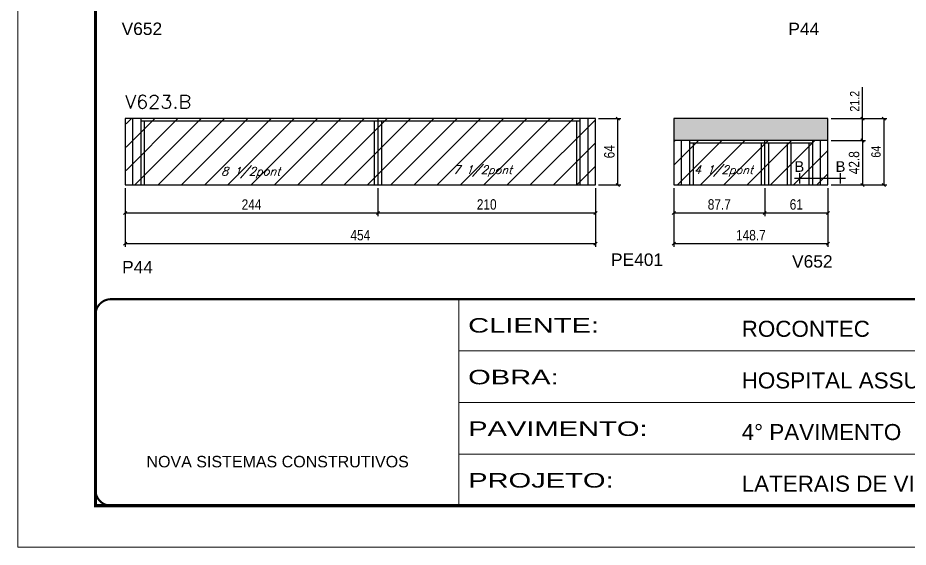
# Model space of a CAD drawing. Extents: x -20960 to -5926, y -2106 to 21915.
# Drawn here: x -9023 to -8164, y 13974 to 14485 of the extents above; entities that cross this region are included whole.
import ezdxf
from ezdxf.enums import TextEntityAlignment as Align

# ---------------------------------------------------------------- set-up
doc = ezdxf.new("R2010")
doc.units = 0
doc.linetypes.add('CONTINUO', pattern=[0])
doc.linetypes.add('DASHED', pattern=[0.75, 0.5, -0.25])
doc.layers.add('00 - FELIPE', color=2, linetype='Continuous', plot=False)
for name, color, linetype in [('5', 5, 'Continuous'), ('COTA', 241, 'Continuous'), ('detalhes', 4, 'Continuous'), ('Painéis', 200, 'Continuous'), ('Reaproveitamento', 251, 'Continuous'), ('SARR_2.2x7', 40, 'Continuous'), ('SARR_3.5x7', 81, 'Continuous'), ('texto', 7, 'Continuous')]:
    doc.layers.add(name, color=color, linetype=linetype)
for name, color, linetype, lineweight in [('Folhas', 255, 'Continuous', 9), ('SARRAFO DE PRESSAO', 251, 'DASHED', 9), ('Texto Seção', 7, 'Continuous', 15)]:
    doc.layers.add(name, color=color, linetype=linetype, lineweight=lineweight)
doc.styles.add('ARIAL', font='arial.ttf')
doc.styles.add('COTA TECNICA', font='techl___.ttf', dxfattribs={"height": 10})
doc.styles.add('COTA TECNICA-50', font='techl___.ttf', dxfattribs={"height": 9})
doc.styles.add('REGUA-120', font='ROMANS.shx', dxfattribs={"height": 15})
doc.styles.add('Romans', font='romans.shx')
doc.styles.get("Standard").update_dxf_attribs({"font": 'arial.ttf'})
doc.styles.add('Tecnologia', font='')
doc.styles.get('Tecnologia').set_extended_font_data('Forgotten Futurist')
doc.dimstyles.new('COTA PAINEL-50', dxfattribs={"dimtxt": 9, "dimasz": 3, "dimexe": 3, "dimexo": 3, "dimgap": 3, "dimtad": 1, "dimdec": 1, "dimzin": 12, "dimdsep": 46, "dimtxsty": 'COTA TECNICA-50', "dimblk1": 'OBLIQUE', "dimblk2": 'OBLIQUE', "dimsah": 1, "dimcen": 0.9, "dimclrd": 4, "dimclre": 4, "dimclrt": 240, "dimadec": 1, "dimazin": 3, "dimtfac": 1, "dimtdec": 1, "dimtmove": 0, "dimatfit": 3, "dimfxl": 1, "dimtolj": 1, "dimtzin": 12, "dimarcsym": 0})
doc.dimstyles.new('PAINEL', dxfattribs={"dimtxt": 10, "dimasz": 3, "dimexe": 3, "dimexo": 3, "dimgap": 3, "dimtad": 1, "dimdec": 1, "dimzin": 12, "dimdsep": 46, "dimtxsty": 'COTA TECNICA', "dimblk1": 'OBLIQUE', "dimblk2": 'OBLIQUE', "dimsah": 1, "dimcen": 0.9, "dimclrd": 4, "dimclre": 4, "dimclrt": 240, "dimadec": 1, "dimazin": 3, "dimtfac": 1, "dimtdec": 1, "dimtmove": 0, "dimatfit": 3, "dimfxl": 1, "dimtolj": 1, "dimtzin": 12, "dimarcsym": 0})

# ---------------------------------------------------------------- blocks, each defined once
blk = doc.blocks.new('9999999999')
at = {"color": 30, "linetype": 'CONTINUO'}
for p, q in [((98564.56, 34230.21), (98564.56, 34429.45)), ((98564.56, 34379.64), (99583.98, 34379.64)), ((98564.56, 34329.83), (99487.98, 34329.83)), ((98564.56, 34280.02), (99487.98, 34280.02))]:
    blk.add_line(p, q, dxfattribs=at)
at = {"color": 30, "linetype": 'CONTINUO', "const_width": 2}
blk.add_lwpolyline([(99583.98, 34230.21), (99583.98, 34414.45, 0.414214), (99568.98, 34429.45), (98228.98, 34429.45, 0.414214), (98213.98, 34414.45), (98213.98, 34245.21, 0.414214), (98228.98, 34230.21), (99583.98, 34230.21)], format="xyb", dxfattribs=at)
at = {"layer": 'Folhas'}
blk.add_lwpolyline([(98138.98, 34190.21), (99623.98, 34190.21), (99623.98, 35240.21), (98138.98, 35240.21)], close=True, dxfattribs=at)
at = {"layer": 'Folhas', "color": 30, "const_width": 3}
blk.add_lwpolyline([(98213.98, 34230.21), (99583.98, 34230.21), (99583.98, 35200.21), (98213.98, 35200.21)], close=True, dxfattribs=at)
at = {"color": 7, "linetype": 'Continuous', "ltscale": 5, "style": 'ARIAL'}
for s, height, p in [('ROCONTEC', 15.483, (98837.68, 34393.13)), ('HOSPITAL ASSUNÇÃO', 15.4829, (98837.68, 34343.32)), ('4° PAVIMENTO', 15.4829, (98837.68, 34293.51)), ('NOVA SISTEMAS CONSTRUTIVOS', 11.0592, (98263.19, 34267.21)), ('LATERAIS DE VIGAS', 15.4829, (98837.68, 34243.7))]:
    blk.add_text(s, height=height, dxfattribs=at).set_placement(p)
at = {"layer": 'Folhas', "color": 7, "style": 'Tecnologia', "width": 1.5}
for s, p in [('CLIENTE:', (98573.65, 34397.17)), ('OBRA:', (98573.65, 34347.31)), ('PAVIMENTO:', (98573.65, 34297.5)), ('PROJETO:', (98573.65, 34247.69))]:
    blk.add_text(s, height=14, dxfattribs=at).set_placement(p)
blk = doc.blocks.new('_Oblique')
at = {"color": 0, "linetype": 'ByBlock', "lineweight": -2}
blk.add_line((-0.5, -0.5), (0.5, 0.5), dxfattribs=at)
blk = doc.blocks.new('*D870')
at = {"layer": 'COTA', "color": 4, "lineweight": -2, "ltscale": 25, "transparency": 16777216}
for p, q in [((-8919.89, 14320.4), (-8919.89, 14293.39)), ((-8675.89, 14320.4), (-8675.89, 14293.39)), ((-8919.89, 14296.39), (-8675.89, 14296.39))]:
    blk.add_line(p, q, dxfattribs=at)
at = {"layer": 'Defpoints', "color": 0, "ltscale": 25, "transparency": 16777216}
for p in [(-8919.89, 14323.4), (-8675.89, 14323.4), (-8675.89, 14296.39)]:
    blk.add_point(p, dxfattribs=at)
at = {"layer": 'COTA', "color": 4, "lineweight": -2, "ltscale": 25, "transparency": 16777216, "xscale": 3, "yscale": 3, "zscale": 3, "rotation": 180}
blk.add_blockref('_Oblique', (-8919.89, 14296.39), dxfattribs=at)
at = {"layer": 'COTA', "color": 4, "lineweight": -2, "ltscale": 25, "transparency": 16777216, "xscale": 3, "yscale": 3, "zscale": 3}
blk.add_blockref('_Oblique', (-8675.89, 14296.39), dxfattribs=at)
at = {"layer": 'COTA', "color": 240, "ltscale": 25, "transparency": 16777216, "insert": (-8797.89, 14304.46), "char_height": 10, "attachment_point": 5, "style": 'COTA TECNICA'}
blk.add_mtext('\\A1;244', dxfattribs=at)
blk = doc.blocks.new('*D882')
at = {"layer": 'COTA', "color": 4, "lineweight": -2, "ltscale": 25, "transparency": 16777216}
for p, q in [((-8675.89, 14320.4), (-8675.89, 14293.39)), ((-8465.89, 14320.4), (-8465.89, 14293.39)), ((-8675.89, 14296.39), (-8465.89, 14296.39))]:
    blk.add_line(p, q, dxfattribs=at)
at = {"layer": 'Defpoints', "color": 0, "ltscale": 25, "transparency": 16777216}
for p in [(-8675.89, 14323.4), (-8465.89, 14323.4), (-8465.89, 14296.39)]:
    blk.add_point(p, dxfattribs=at)
at = {"layer": 'COTA', "color": 4, "lineweight": -2, "ltscale": 25, "transparency": 16777216, "xscale": 3, "yscale": 3, "zscale": 3, "rotation": 180}
blk.add_blockref('_Oblique', (-8675.89, 14296.39), dxfattribs=at)
at = {"layer": 'COTA', "color": 4, "lineweight": -2, "ltscale": 25, "transparency": 16777216, "xscale": 3, "yscale": 3, "zscale": 3}
blk.add_blockref('_Oblique', (-8465.89, 14296.39), dxfattribs=at)
at = {"layer": 'COTA', "color": 240, "ltscale": 25, "transparency": 16777216, "insert": (-8570.89, 14304.49), "char_height": 10, "attachment_point": 5, "style": 'COTA TECNICA'}
blk.add_mtext('\\A1;210', dxfattribs=at)
blk = doc.blocks.new('*D883')
at = {"layer": 'COTA', "color": 4, "lineweight": -2, "ltscale": 25, "transparency": 16777216}
for p, q in [((-8919.89, 14320.4), (-8919.89, 14263.75)), ((-8465.89, 14320.4), (-8465.89, 14263.75)), ((-8919.89, 14266.75), (-8465.89, 14266.75))]:
    blk.add_line(p, q, dxfattribs=at)
at = {"layer": 'Defpoints', "color": 0, "ltscale": 25, "transparency": 16777216}
for p in [(-8919.89, 14323.4), (-8465.89, 14323.4), (-8465.89, 14266.75)]:
    blk.add_point(p, dxfattribs=at)
at = {"layer": 'COTA', "color": 4, "lineweight": -2, "ltscale": 25, "transparency": 16777216, "xscale": 3, "yscale": 3, "zscale": 3, "rotation": 180}
blk.add_blockref('_Oblique', (-8919.89, 14266.75), dxfattribs=at)
at = {"layer": 'COTA', "color": 4, "lineweight": -2, "ltscale": 25, "transparency": 16777216, "xscale": 3, "yscale": 3, "zscale": 3}
blk.add_blockref('_Oblique', (-8465.89, 14266.75), dxfattribs=at)
at = {"layer": 'COTA', "color": 240, "ltscale": 25, "transparency": 16777216, "insert": (-8692.89, 14274.86), "char_height": 10, "attachment_point": 5, "style": 'COTA TECNICA'}
blk.add_mtext('\\A1;454', dxfattribs=at)
blk = doc.blocks.new('*D884')
at = {"layer": 'COTA', "color": 4, "lineweight": -2, "ltscale": 25, "transparency": 16777216}
for p, q in [((-8462.89, 14387.4), (-8441.37, 14387.4)), ((-8444.37, 14323.4), (-8444.37, 14387.4)), ((-8462.89, 14323.4), (-8441.37, 14323.4))]:
    blk.add_line(p, q, dxfattribs=at)
at = {"layer": 'Defpoints', "color": 0, "ltscale": 25, "transparency": 16777216}
for p in [(-8465.89, 14387.4), (-8444.37, 14387.4), (-8465.89, 14323.4)]:
    blk.add_point(p, dxfattribs=at)
at = {"layer": 'COTA', "color": 4, "lineweight": -2, "ltscale": 25, "transparency": 16777216, "xscale": 3, "yscale": 3, "zscale": 3}
for p, rotation in [((-8444.37, 14387.4), 90), ((-8444.37, 14323.4), 270)]:
    blk.add_blockref('_Oblique', p, dxfattribs=dict(at, rotation=rotation))
at = {"layer": 'COTA', "color": 240, "ltscale": 25, "transparency": 16777216, "insert": (-8452.47, 14355.4), "char_height": 10, "attachment_point": 5, "rotation": 90, "style": 'COTA TECNICA'}
blk.add_mtext('\\A1;64', dxfattribs=at)
blk = doc.blocks.new('*D886')
at = {"layer": 'COTA', "color": 4, "lineweight": -2, "ltscale": 25, "transparency": 16777216}
for p, q in [((-8390.26, 14320.4), (-8390.26, 14293.39)), ((-8302.56, 14320.4), (-8302.56, 14293.39)), ((-8390.26, 14296.39), (-8302.56, 14296.39))]:
    blk.add_line(p, q, dxfattribs=at)
at = {"layer": 'Defpoints', "color": 0, "ltscale": 25, "transparency": 16777216}
for p in [(-8390.26, 14323.4), (-8302.56, 14323.4), (-8302.56, 14296.39)]:
    blk.add_point(p, dxfattribs=at)
at = {"layer": 'COTA', "color": 4, "lineweight": -2, "ltscale": 25, "transparency": 16777216, "xscale": 3, "yscale": 3, "zscale": 3, "rotation": 180}
blk.add_blockref('_Oblique', (-8390.26, 14296.39), dxfattribs=at)
at = {"layer": 'COTA', "color": 4, "lineweight": -2, "ltscale": 25, "transparency": 16777216, "xscale": 3, "yscale": 3, "zscale": 3}
blk.add_blockref('_Oblique', (-8302.56, 14296.39), dxfattribs=at)
at = {"layer": 'COTA', "color": 240, "ltscale": 25, "transparency": 16777216, "insert": (-8346.41, 14304.48), "char_height": 10, "attachment_point": 5, "style": 'COTA TECNICA'}
blk.add_mtext('\\A1;87.7', dxfattribs=at)
blk = doc.blocks.new('*D887')
at = {"layer": 'COTA', "color": 4, "lineweight": -2, "ltscale": 25, "transparency": 16777216}
for p, q in [((-8302.56, 14320.4), (-8302.56, 14293.39)), ((-8241.56, 14320.4), (-8241.56, 14293.39)), ((-8302.56, 14296.39), (-8241.56, 14296.39))]:
    blk.add_line(p, q, dxfattribs=at)
at = {"layer": 'Defpoints', "color": 0, "ltscale": 25, "transparency": 16777216}
for p in [(-8302.56, 14323.4), (-8241.56, 14323.4), (-8241.56, 14296.39)]:
    blk.add_point(p, dxfattribs=at)
at = {"layer": 'COTA', "color": 4, "lineweight": -2, "ltscale": 25, "transparency": 16777216, "xscale": 3, "yscale": 3, "zscale": 3, "rotation": 180}
blk.add_blockref('_Oblique', (-8302.56, 14296.39), dxfattribs=at)
at = {"layer": 'COTA', "color": 4, "lineweight": -2, "ltscale": 25, "transparency": 16777216, "xscale": 3, "yscale": 3, "zscale": 3}
blk.add_blockref('_Oblique', (-8241.56, 14296.39), dxfattribs=at)
at = {"layer": 'COTA', "color": 240, "ltscale": 25, "transparency": 16777216, "insert": (-8272.06, 14304.49), "char_height": 10, "attachment_point": 5, "style": 'COTA TECNICA'}
blk.add_mtext('\\A1;61', dxfattribs=at)
blk = doc.blocks.new('*D888')
at = {"layer": 'COTA', "color": 4, "lineweight": -2, "ltscale": 25, "transparency": 16777216}
for p, q in [((-8390.26, 14320.4), (-8390.26, 14263.75)), ((-8241.56, 14320.4), (-8241.56, 14263.75)), ((-8390.26, 14266.75), (-8241.56, 14266.75))]:
    blk.add_line(p, q, dxfattribs=at)
at = {"layer": 'Defpoints', "color": 0, "ltscale": 25, "transparency": 16777216}
for p in [(-8390.26, 14323.4), (-8241.56, 14323.4), (-8241.56, 14266.75)]:
    blk.add_point(p, dxfattribs=at)
at = {"layer": 'COTA', "color": 4, "lineweight": -2, "ltscale": 25, "transparency": 16777216, "xscale": 3, "yscale": 3, "zscale": 3, "rotation": 180}
blk.add_blockref('_Oblique', (-8390.26, 14266.75), dxfattribs=at)
at = {"layer": 'COTA', "color": 4, "lineweight": -2, "ltscale": 25, "transparency": 16777216, "xscale": 3, "yscale": 3, "zscale": 3}
blk.add_blockref('_Oblique', (-8241.56, 14266.75), dxfattribs=at)
at = {"layer": 'COTA', "color": 240, "ltscale": 25, "transparency": 16777216, "insert": (-8315.91, 14274.85), "char_height": 10, "attachment_point": 5, "style": 'COTA TECNICA'}
blk.add_mtext('\\A1;148.7', dxfattribs=at)
blk = doc.blocks.new('*D889')
at = {"layer": 'COTA', "color": 4, "lineweight": -2, "ltscale": 25, "transparency": 16777216}
for p, q in [((-8238.56, 14366.2), (-8205.17, 14366.2)), ((-8208.17, 14366.2), (-8208.17, 14323.4)), ((-8238.56, 14323.4), (-8205.17, 14323.4))]:
    blk.add_line(p, q, dxfattribs=at)
at = {"layer": 'Defpoints', "color": 0, "ltscale": 25, "transparency": 16777216}
for p in [(-8241.56, 14366.2), (-8241.56, 14323.4), (-8208.17, 14323.4)]:
    blk.add_point(p, dxfattribs=at)
at = {"layer": 'COTA', "color": 4, "lineweight": -2, "ltscale": 25, "transparency": 16777216, "xscale": 3, "yscale": 3, "zscale": 3}
for p, rotation in [((-8208.17, 14366.2), 90), ((-8208.17, 14323.4), 270)]:
    blk.add_blockref('_Oblique', p, dxfattribs=dict(at, rotation=rotation))
at = {"layer": 'COTA', "color": 240, "ltscale": 25, "transparency": 16777216, "insert": (-8216.27, 14344.8), "char_height": 10, "attachment_point": 5, "rotation": 90, "style": 'COTA TECNICA'}
blk.add_mtext('\\A1;42.8', dxfattribs=at)
blk = doc.blocks.new('*D2134')
at = {"layer": '00 - FELIPE', "color": 4, "lineweight": -2, "transparency": 16777216}
for p, q in [((-8208.17, 14387.4), (-8208.17, 14417.76)), ((-8238.56, 14387.4), (-8205.17, 14387.4)), ((-8208.17, 14366.2), (-8208.17, 14387.4)), ((-8238.56, 14366.2), (-8205.17, 14366.2))]:
    blk.add_line(p, q, dxfattribs=at)
at = {"layer": 'Defpoints', "color": 0, "transparency": 16777216}
for p in [(-8241.56, 14387.4), (-8208.17, 14387.4), (-8241.56, 14366.2)]:
    blk.add_point(p, dxfattribs=at)
at = {"layer": '00 - FELIPE', "color": 4, "lineweight": -2, "transparency": 16777216, "xscale": 3, "yscale": 3, "zscale": 3}
for p, rotation in [((-8208.17, 14387.4), 90), ((-8208.17, 14366.2), 270)]:
    blk.add_blockref('_Oblique', p, dxfattribs=dict(at, rotation=rotation))
at = {"layer": '00 - FELIPE', "color": 240, "transparency": 16777216, "insert": (-8215.73, 14404.08), "char_height": 9, "attachment_point": 5, "rotation": 90, "style": 'COTA TECNICA-50'}
blk.add_mtext('\\A1;21.2', dxfattribs=at)
blk = doc.blocks.new('*D2135')
at = {"layer": '00 - FELIPE', "color": 4, "lineweight": -2, "transparency": 16777216}
for p, q in [((-8238.56, 14387.4), (-8184.53, 14387.4)), ((-8187.53, 14387.4), (-8187.53, 14323.4)), ((-8238.56, 14323.4), (-8184.53, 14323.4))]:
    blk.add_line(p, q, dxfattribs=at)
at = {"layer": 'Defpoints', "color": 0, "transparency": 16777216}
for p in [(-8241.56, 14387.4), (-8241.56, 14323.4), (-8187.53, 14323.4)]:
    blk.add_point(p, dxfattribs=at)
at = {"layer": '00 - FELIPE', "color": 4, "lineweight": -2, "transparency": 16777216, "xscale": 3, "yscale": 3, "zscale": 3}
for p, rotation in [((-8187.53, 14387.4), 90), ((-8187.53, 14323.4), 270)]:
    blk.add_blockref('_Oblique', p, dxfattribs=dict(at, rotation=rotation))
at = {"layer": '00 - FELIPE', "color": 240, "transparency": 16777216, "insert": (-8195.12, 14355.4), "char_height": 9, "attachment_point": 5, "rotation": 90, "style": 'COTA TECNICA-50'}
blk.add_mtext('\\A1;64', dxfattribs=at)

msp = doc.modelspace()

# ---------------------------------------------------------------- hatches: boundary and pattern name
at = {"layer": 'COTA', "ltscale": 25}
h = msp.add_hatch(dxfattribs=at)
h.set_pattern_fill('AR-CONC', color=256, scale=0.03)
h.paths.add_polyline_path([(-8241.56, 14387.4), (-8390.26, 14387.4), (-8390.26, 14366.2), (-8241.56, 14366.2)])
at = {"layer": 'Reaproveitamento', "ltscale": 25}
h = msp.add_hatch(dxfattribs=at)
h.set_pattern_fill('ANSI31', color=256, scale=5)
h.set_pattern_definition([(45, (-149508.628, -4704.551), (-11.2253202, 11.2253202), [])])
h.paths.add_polyline_path([(-8465.89, 14323.4), (-8465.89, 14387.4), (-8918.89, 14387.4), (-8918.89, 14323.4)])
h = msp.add_hatch(dxfattribs=at)
h.set_pattern_fill('ANSI31', color=256, scale=5)
h.set_pattern_definition([(45, (-148113.789, -12566.586), (-11.2253202, 11.2253202), [])])
h.paths.add_polyline_path([(-8241.56, 14366.2), (-8390.26, 14366.2), (-8390.26, 14323.4), (-8241.56, 14323.4)])

# ---------------------------------------------------------------- linework, layer by layer
at = {"layer": 'COTA', "ltscale": 25}
for p, q in [((-8241.56, 14387.4), (-8390.26, 14387.4)), ((-8390.26, 14387.4), (-8390.26, 14366.2)), ((-8241.56, 14366.2), (-8241.56, 14387.4))]:
    msp.add_line(p, q, dxfattribs=at)
at = {"layer": 'detalhes'}
for p, q in [((-8224.6, 14329.69), (-8273.96, 14329.69)), ((-8268.96, 14334.69), (-8268.96, 14324.69)), ((-8229.6, 14334.69), (-8229.6, 14324.69))]:
    msp.add_line(p, q, dxfattribs=at)
at = {"layer": 'Painéis', "ltscale": 25}
for p, q in [((-8465.89, 14387.4), (-8919.89, 14387.4)), ((-8919.89, 14387.4), (-8919.89, 14323.4)), ((-8675.89, 14387.4), (-8675.89, 14323.4)), ((-8465.89, 14323.4), (-8465.89, 14387.4)), ((-8241.56, 14366.2), (-8390.26, 14366.2)), ((-8390.26, 14366.2), (-8390.26, 14323.4)), ((-8302.56, 14323.4), (-8302.56, 14366.2)), ((-8241.56, 14323.4), (-8241.56, 14366.2)), ((-8919.89, 14323.4), (-8465.89, 14323.4)), ((-8390.26, 14323.4), (-8241.56, 14323.4))]:
    msp.add_line(p, q, dxfattribs=at)
at = {"layer": 'SARR_2.2x7', "linetype": 'Continuous'}
for p, q in [((-8912.89, 14387.4), (-8912.89, 14323.4)), ((-8472.89, 14323.4), (-8472.89, 14387.4)), ((-8904.89, 14385.2), (-8480.89, 14385.2)), ((-8383.26, 14366.2), (-8383.26, 14323.4)), ((-8375.26, 14364), (-8256.56, 14364)), ((-8248.56, 14323.4), (-8248.56, 14366.2))]:
    msp.add_line(p, q, dxfattribs=at)
at = {"layer": 'SARR_3.5x7'}
for p, q in [((-8904.89, 14387.4), (-8904.89, 14323.4)), ((-8480.89, 14387.4), (-8480.89, 14323.4)), ((-8901.39, 14385.2), (-8901.39, 14323.4)), ((-8679.39, 14385.2), (-8679.39, 14323.4)), ((-8672.39, 14385.2), (-8672.39, 14323.4)), ((-8484.39, 14385.2), (-8484.39, 14323.4)), ((-8375.26, 14366.2), (-8375.26, 14323.4)), ((-8371.76, 14364), (-8371.76, 14323.4)), ((-8306.06, 14364), (-8306.06, 14323.4)), ((-8299.06, 14364), (-8299.06, 14323.4)), ((-8280.97, 14364), (-8280.97, 14323.4)), ((-8277.47, 14364), (-8277.47, 14323.4)), ((-8260.06, 14364), (-8260.06, 14323.4)), ((-8256.56, 14366.2), (-8256.56, 14323.4))]:
    msp.add_line(p, q, dxfattribs=at)

# ---------------------------------------------------------------- block references
at = {"layer": 'SARRAFO DE PRESSAO', "color": 6, "linetype": 'ByBlock'}
msp.add_blockref('9999999999', (-107162.48, -20216.26), dxfattribs=at)

# ---------------------------------------------------------------- texts
at = {"layer": '5', "linetype": 'Continuous'}
for s, p in [('V652', (-8923.3, 14468.04)), ('P44', (-8279.76, 14467.88)), ('P44', (-8922.85, 14238.13)), ('PE401', (-8450.95, 14245.31)), ('V652', (-8276.19, 14243.59))]:
    msp.add_text(s, height=12, rotation=359.99996, dxfattribs=at).set_placement(p)
at = {"layer": 'detalhes', "color": 0, "linetype": 'Continuous', "style": 'ARIAL'}
for p in [(-8269.16, 14341.11), (-8229.4, 14341.11)]:
    msp.add_text('B', height=10.22, dxfattribs=at).set_placement(p, align=Align.MIDDLE_CENTER)
at = {"layer": 'texto', "color": 2, "char_height": 8, "attachment_point": 5, "style": 'Romans'}
for s, insert in [('{\\Q19;\\C256;8 1/2pont}', (-8798.73, 14335.18)), ('{\\Q19;\\C256;7 1/2pont}', (-8574.86, 14336.7)), ('{\\Q19;\\C256;4 1/2pont}', (-8342.35, 14336.7))]:
    msp.add_mtext(s, dxfattribs=dict(at, insert=insert))
at = {"layer": 'Texto Seção', "style": 'REGUA-120', "width": 1.05}
msp.add_text('V623.B', height=13, dxfattribs=at).set_placement((-8919.91, 14397.05))

# ---------------------------------------------------------------- dimensions: what is measured, and where the dimension line sits
at = {"layer": '00 - FELIPE'}
for base, p1, p2, picture, middle in [((-8208.17, 14387.4), (-8241.56, 14366.2), (-8241.56, 14387.4), '*D2134', (-8215.73, 14404.08)), ((-8187.53, 14323.4), (-8241.56, 14387.4), (-8241.56, 14323.4), '*D2135', (-8195.12, 14355.4))]:
    dim = msp.add_linear_dim(base=base, p1=p1, p2=p2, angle=90, dimstyle='COTA PAINEL-50', dxfattribs=at)
    dim.commit()
    dim.dimension.update_dxf_attribs({"geometry": picture, "text_midpoint": middle})
at = {"layer": 'COTA', "ltscale": 25}
for base, p1, p2, picture, middle in [((-8444.37, 14387.4), (-8465.89, 14323.4), (-8465.89, 14387.4), '*D884', (-8452.47, 14355.4)), ((-8208.17, 14323.4), (-8241.56, 14366.2), (-8241.56, 14323.4), '*D889', (-8216.27, 14344.8))]:
    dim = msp.add_linear_dim(base=base, p1=p1, p2=p2, angle=90, dimstyle='PAINEL', dxfattribs=at)
    dim.commit()
    dim.dimension.update_dxf_attribs({"geometry": picture, "text_midpoint": middle})
for base, p1, p2, picture, middle in [((-8675.89, 14296.39), (-8919.89, 14323.4), (-8675.89, 14323.4), '*D870', (-8797.89, 14304.46)), ((-8465.89, 14266.75), (-8919.89, 14323.4), (-8465.89, 14323.4), '*D883', (-8692.89, 14274.86)), ((-8465.89, 14296.39), (-8675.89, 14323.4), (-8465.89, 14323.4), '*D882', (-8570.89, 14304.49)), ((-8302.56, 14296.39), (-8390.26, 14323.4), (-8302.56, 14323.4), '*D886', (-8346.41, 14304.48)), ((-8241.56, 14266.75), (-8390.26, 14323.4), (-8241.56, 14323.4), '*D888', (-8315.91, 14274.85)), ((-8241.56, 14296.39), (-8302.56, 14323.4), (-8241.56, 14323.4), '*D887', (-8272.06, 14304.49))]:
    dim = msp.add_linear_dim(base=base, p1=p1, p2=p2, dimstyle='PAINEL', dxfattribs=at)
    dim.commit()
    dim.dimension.update_dxf_attribs({"geometry": picture, "text_midpoint": middle})

doc.saveas('drawing.dxf')
